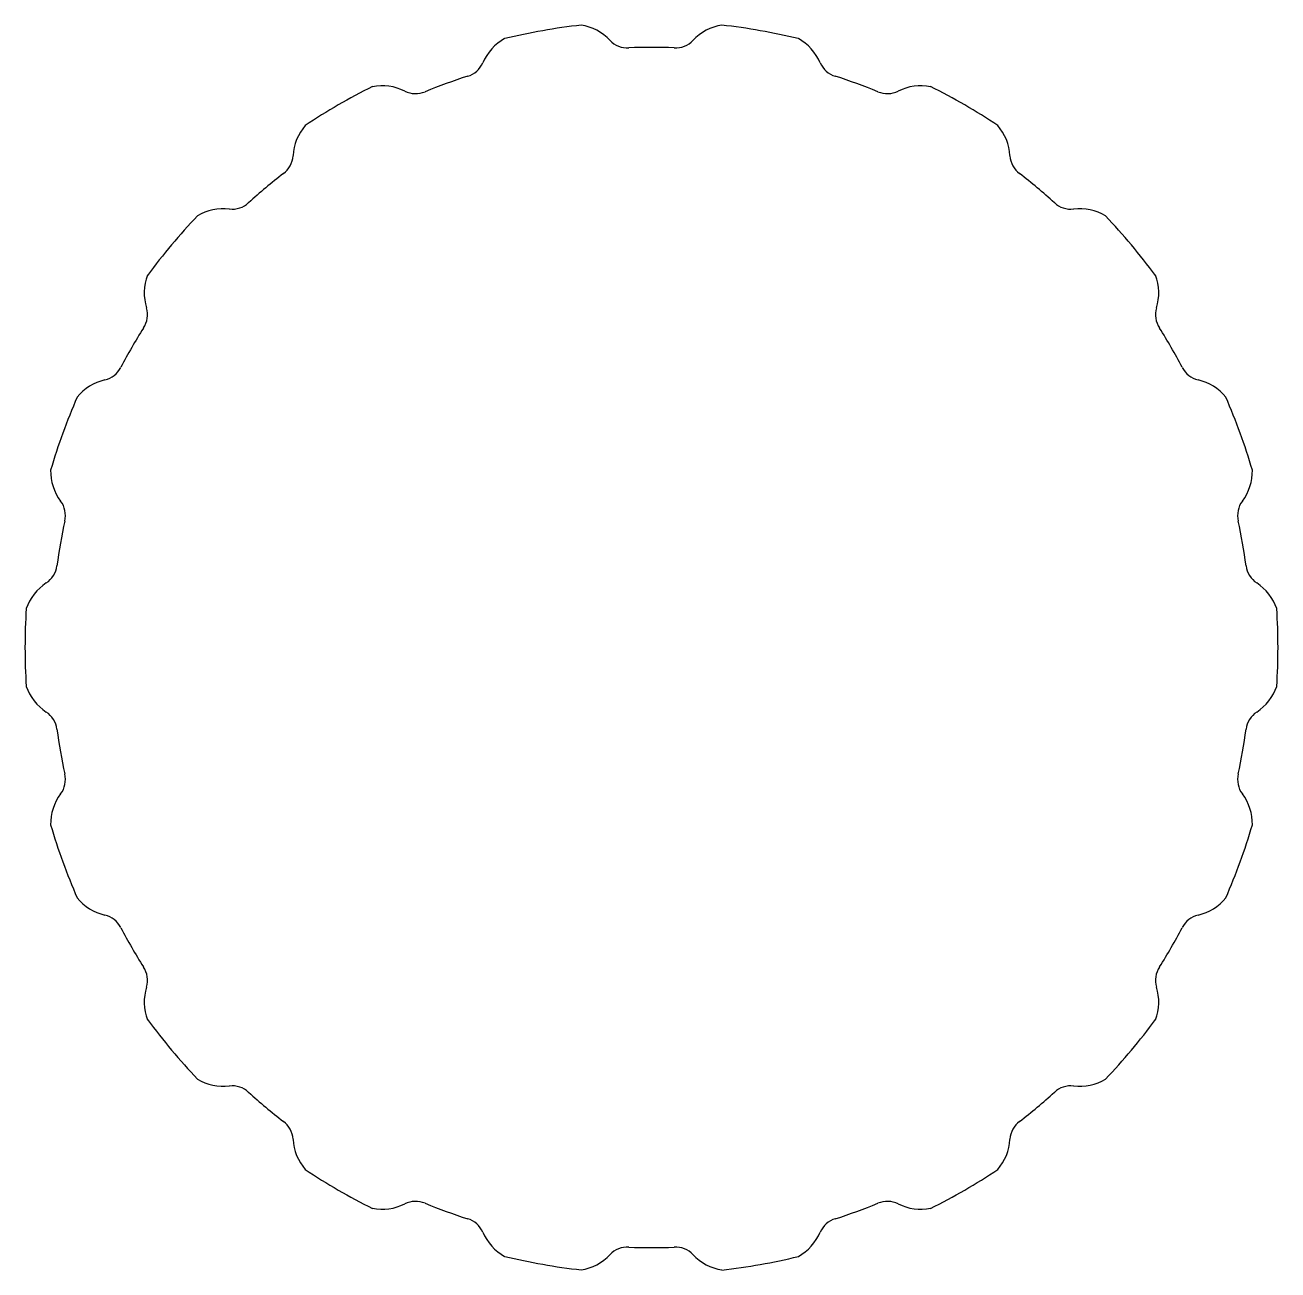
# Model space of a CAD drawing. Extents: x -0.52 to 0.52, y -0.51 to 0.51.
import ezdxf

# ---------------------------------------------------------------- set-up
doc = ezdxf.new("R2010")
doc.units = 0
doc.header["$MEASUREMENT"] = 0
doc.layers.add('LAYER2', color=1, linetype='CONTINUOUS')

msp = doc.modelspace()

# ---------------------------------------------------------------- linework, layer by layer
at = {"layer": 'LAYER2', "linetype": 'CONTINUOUS'}
for centre, radius, start, end in [((0, 0), 0.5157, 96.4453, 103.5547), ((-0.0643, 0.4717), 0.0413, 43.1514, 81.0436), ((0.0643, 0.4717), 0.0413, 98.9564, 136.8486), ((0, 0), 0.5157, 76.4453, 83.5547), ((-0.1009, 0.4652), 0.0413, 118.9564, 156.8486), ((-0.0198, 0.5134), 0.0197, 223.1514, 273.36), ((0.0198, 0.5134), 0.0197, 266.64, 316.8486), ((0.1009, 0.4652), 0.0413, 23.1514, 61.0436), ((-0.157, 0.4892), 0.0197, 286.64, 336.8486), ((0.157, 0.4892), 0.0197, 203.1514, 253.36), ((0, 0), 0.5158, 116.4453, 123.5547), ((-0.2218, 0.4212), 0.0413, 63.1514, 101.0436), ((-0.1942, 0.4757), 0.0197, 243.1514, 293.36), ((0.1942, 0.4757), 0.0197, 246.64, 296.8486), ((0.2218, 0.4212), 0.0413, 78.9564, 116.8486), ((0, 0), 0.5158, 56.4453, 63.5547), ((-0.2539, 0.4027), 0.0413, 138.9564, 176.8486), ((0.2539, 0.4027), 0.0413, 3.1514, 41.0436), ((-0.3148, 0.406), 0.0197, 306.64, 356.8486), ((0.3148, 0.406), 0.0197, 183.1514, 233.36), ((-0.3525, 0.32), 0.0413, 83.1514, 121.0436), ((-0.3452, 0.3806), 0.0197, 263.1514, 313.36), ((0.3452, 0.3806), 0.0197, 226.64, 276.8486), ((0.3525, 0.32), 0.0413, 58.9564, 96.8486), ((0, 0), 0.5158, 136.4453, 143.5547), ((0, 0), 0.5157, 36.4453, 43.5547), ((-0.3763, 0.2916), 0.0413, 158.9564, 196.8486), ((0.3763, 0.2916), 0.0413, 343.1514, 21.0436), ((-0.4347, 0.2739), 0.0197, 326.64, 16.8486), ((0.4347, 0.2739), 0.0197, 163.1514, 213.36), ((-0.4545, 0.2395), 0.0197, 283.1514, 333.36), ((0.4545, 0.2395), 0.0197, 206.64, 256.8486), ((-0.4407, 0.1801), 0.0413, 103.1514, 141.0436), ((0.4407, 0.1801), 0.0413, 38.9564, 76.8486), ((0, 0), 0.5158, 156.4453, 163.5547), ((0, 0), 0.5158, 16.4453, 23.5547), ((-0.4534, 0.1453), 0.0413, 178.9564, 216.8486), ((0.4534, 0.1453), 0.0413, 323.1514, 1.0436), ((-0.5022, 0.1087), 0.0197, 346.64, 36.8486), ((0.5022, 0.1087), 0.0197, 143.1514, 193.36), ((-0.5091, 0.0696), 0.0197, 303.1514, 353.36), ((0.5091, 0.0696), 0.0197, 186.64, 236.8486), ((-0.4757, 0.0186), 0.0413, 123.1514, 161.0436), ((0.4757, 0.0186), 0.0413, 18.9564, 56.8486), ((0, 0), 0.5158, 176.4453, 183.5547), ((0, 0), 0.5158, 356.4453, 3.5547), ((-0.4757, -0.0186), 0.0413, 198.9564, 236.8486), ((0.4757, -0.0186), 0.0413, 303.1514, 341.0436), ((-0.5091, -0.0696), 0.0197, 6.64, 56.8486), ((0.5091, -0.0696), 0.0197, 123.1514, 173.36), ((-0.5022, -0.1087), 0.0197, 323.1514, 13.36), ((0.5022, -0.1087), 0.0197, 166.64, 216.8486), ((-0.4534, -0.1453), 0.0413, 143.1514, 181.0436), ((0.4534, -0.1453), 0.0413, 358.9564, 36.8486), ((0, 0), 0.5158, 196.4453, 203.5547), ((0, 0), 0.5158, 336.4453, 343.5547), ((-0.4407, -0.1801), 0.0413, 218.9564, 256.8486), ((0.4407, -0.1801), 0.0413, 283.1514, 321.0436), ((-0.4545, -0.2395), 0.0197, 26.64, 76.8486), ((0.4545, -0.2395), 0.0197, 103.1514, 153.36), ((-0.4347, -0.2739), 0.0197, 343.1514, 33.36), ((0.4347, -0.2739), 0.0197, 146.64, 196.8486), ((-0.3763, -0.2916), 0.0413, 163.1514, 201.0436), ((0.3763, -0.2916), 0.0413, 338.9564, 16.8486), ((0, 0), 0.5157, 216.4453, 223.5547), ((0, 0), 0.5158, 316.4453, 323.5547), ((-0.3525, -0.32), 0.0413, 238.9564, 276.8486), ((-0.3452, -0.3806), 0.0197, 46.64, 96.8486), ((0.3452, -0.3806), 0.0197, 83.1514, 133.36), ((0.3525, -0.32), 0.0413, 263.1514, 301.0436), ((-0.3148, -0.406), 0.0197, 3.1514, 53.36), ((0.3148, -0.406), 0.0197, 126.64, 176.8486), ((-0.2539, -0.4027), 0.0413, 183.1514, 221.0436), ((0.2539, -0.4027), 0.0413, 318.9564, 356.8486), ((0, 0), 0.5158, 236.4453, 243.5547), ((0, 0), 0.5158, 296.4453, 303.5547), ((-0.2218, -0.4212), 0.0413, 258.9564, 296.8486), ((-0.1942, -0.4757), 0.0197, 66.64, 116.8486), ((0.1942, -0.4757), 0.0197, 63.1514, 113.36), ((0.2218, -0.4212), 0.0413, 243.1514, 281.0436), ((-0.157, -0.4892), 0.0197, 23.1514, 73.36), ((0.157, -0.4892), 0.0197, 106.64, 156.8486), ((-0.1009, -0.4652), 0.0413, 203.1514, 241.0436), ((0.1009, -0.4652), 0.0413, 298.9564, 336.8486), ((-0.0198, -0.5134), 0.0197, 86.64, 136.8486), ((0.0198, -0.5134), 0.0197, 43.1514, 93.36), ((0, 0), 0.5157, 256.4453, 263.5547), ((-0.0643, -0.4717), 0.0413, 278.9564, 316.8486), ((0.0643, -0.4717), 0.0413, 223.1514, 261.0436), ((0, 0), 0.5158, 276.4453, 283.5547)]:
    msp.add_arc(centre, radius, start, end, dxfattribs=at)
at = {"layer": 'LAYER2'}
for start, end in [(87.8347, 92.1653), (107.8347, 112.1653), (67.8347, 72.1653), (127.8347, 132.1653), (47.8347, 52.1653), (147.8347, 152.1653), (27.8347, 32.1653), (167.8347, 172.1653), (7.8347, 12.1653), (187.8347, 192.1653), (347.8347, 352.1653), (207.8347, 212.1653), (327.8347, 332.1653), (227.8347, 232.1653), (307.8347, 312.1653), (247.8347, 252.1653), (287.8347, 292.1653), (267.8347, 272.1653)]:
    msp.add_arc((0, 0), 0.4941, start, end, dxfattribs=at)

doc.saveas('drawing.dxf')
